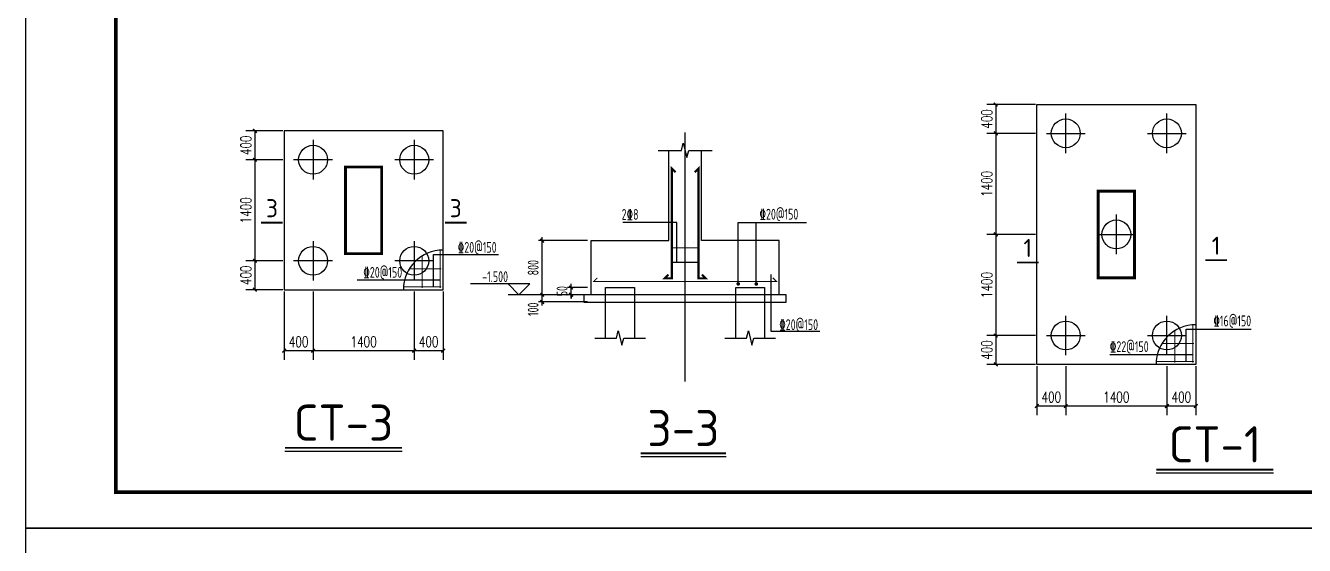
# Model space of a CAD drawing. Extents: x -73672 to 366960, y -527333 to 140666.
# Drawn here: x 177679 to 213079, y -18693 to -4292 of the extents above; entities that cross this region are included whole.
import ezdxf
from ezdxf.enums import TextEntityAlignment as Align

# ---------------------------------------------------------------- set-up
doc = ezdxf.new("R2010")
doc.units = 0
doc.header["$LTSCALE"] = 1000
doc.header["$MEASUREMENT"] = 0
doc.linetypes.add('DASHED', pattern=[19.05, 12.7, -6.35])
for name, color, linetype in [('AXIS', 3, 'Continuous'), ('BASE_DE', 7, 'Continuous'), ('COLUMN', 9, 'Continuous'), ('DIM', 3, 'Continuous'), ('E_WINDOW', 4, 'Continuous'), ('NUM', 3, 'Continuous'), ('PILE_DE', 7, 'Continuous'), ('PILE_DE_DASH', 9, 'DASHED'), ('PUB_TITLE', 4, 'Continuous'), ('REIN', 1, 'Continuous'), ('TEXT', 3, 'Continuous'), ('THICK', 6, 'Continuous'), ('THIN', 7, 'Continuous'), ('建-尺寸', 3, 'Continuous')]:
    doc.layers.add(name, color=color, linetype=linetype)
doc.styles.add('A-DIM_T3', font='SIMPLEX', dxfattribs={"width": 0.705882, "bigfont": 'GBCBIG'})
doc.styles.add('TSSD_Dimension', font='Tssdeng.shx', dxfattribs={"width": 0.7, "bigfont": '1hztxt.shx'})
doc.styles.add('TSSD_Label', font='Tssdeng.shx', dxfattribs={"width": 0.7, "bigfont": 'hztxt.shx'})
doc.styles.add('TSSD_Norm', font='Tssdeng.shx', dxfattribs={"bigfont": 'hztxt.shx'})
doc.styles.add('TSSD_Rein', font='Tssdeng.shx', dxfattribs={"width": 0.7, "bigfont": 'hztxt.shx'})
doc.dimstyles.new('A-DIM-100', dxfattribs={"dimtxt": 297.5, "dimasz": 100, "dimexe": 250, "dimexo": 300, "dimgap": 100, "dimtad": 1, "dimdec": 0, "dimzin": 0, "dimdsep": 46, "dimtxsty": 'A-DIM_T3', "dimblk": 'ARCHTICK', "dimcen": 0.09, "dimclrt": 7, "dimazin": 2, "dimtfac": 1, "dimtdec": 0, "dimtix": 1, "dimtmove": 2, "dimatfit": 3, "dimfxl": 0, "dimtolj": 1, "dimtzin": 0, "dimarcsym": 0})
doc.dimstyles.new('TSSD_50_100', dxfattribs={"dimtxt": 300, "dimasz": 100, "dimexe": 100, "dimexo": 250, "dimgap": 100, "dimtad": 1, "dimdec": 0, "dimlfac": 0.5, "dimzin": 0, "dimdsep": 46, "dimtxsty": 'TSSD_Dimension', "dimblk": 'ARCHTICK', "dimcen": 0, "dimdle": 100, "dimclrt": 7, "dimadec": 0, "dimazin": 0, "dimtfac": 1, "dimtdec": 0, "dimtix": 1, "dimtmove": 2, "dimatfit": 3, "dimldrblk": 'ARCHTICK', "dimfxl": 0, "dimtolj": 1, "dimtzin": 0, "dimarcsym": 0})

# ---------------------------------------------------------------- blocks, each defined once
blk = doc.blocks.new('_ArchTick')
at = {"color": 0, "linetype": 'ByBlock', "const_width": 0.4}
blk.add_lwpolyline([(-0.5, -0.5), (0.5, 0.5)], dxfattribs=at)
blk = doc.blocks.new('*D7787')
at = {"layer": 'Defpoints', "color": 0}
for p in [(192780, -11549), (193480, -11549), (193480, -11749)]:
    blk.add_point(p, dxfattribs=at)
at = {"layer": 'DIM', "color": 0, "lineweight": -2}
for p, q in [((193230, -11549), (192680, -11549)), ((192780, -11849), (192780, -11449)), ((192780, -11549), (192780, -11449)), ((193230, -11749), (192680, -11749)), ((192780, -11749), (192780, -11849))]:
    blk.add_line(p, q, dxfattribs=at)
at = {"layer": 'DIM', "color": 0, "linetype": 'ByBlock', "lineweight": -2, "xscale": 100, "yscale": 100, "zscale": 100}
for p, rotation in [((192780, -11549), 270), ((192780, -11749), 90)]:
    blk.add_blockref('_ArchTick', p, dxfattribs=dict(at, rotation=rotation))
at = {"layer": 'DIM', "color": 7, "insert": (192530, -11649), "char_height": 300, "attachment_point": 5, "rotation": 90, "style": 'TSSD_Dimension'}
blk.add_mtext('\\A1;50', dxfattribs=at)
blk = doc.blocks.new('*D7788')
at = {"layer": 'Defpoints', "color": 0}
for p in [(191980, -10249), (193480, -10249), (193480, -11749)]:
    blk.add_point(p, dxfattribs=at)
at = {"layer": 'DIM', "color": 0, "lineweight": -2}
for p, q in [((193230, -10249), (191880, -10249)), ((191980, -11849), (191980, -10149)), ((193230, -11749), (191880, -11749))]:
    blk.add_line(p, q, dxfattribs=at)
at = {"layer": 'DIM', "color": 0, "linetype": 'ByBlock', "lineweight": -2, "xscale": 100, "yscale": 100, "zscale": 100}
for p, rotation in [((191980, -10249), 90), ((191980, -11749), 270)]:
    blk.add_blockref('_ArchTick', p, dxfattribs=dict(at, rotation=rotation))
at = {"layer": 'DIM', "color": 7, "insert": (191730, -10999), "char_height": 300, "attachment_point": 5, "rotation": 90, "style": 'TSSD_Dimension'}
blk.add_mtext('\\A1;800', dxfattribs=at)
blk = doc.blocks.new('*D7789')
at = {"layer": 'Defpoints', "color": 0}
for p in [(191980, -11749), (193480, -11749), (193480, -11949)]:
    blk.add_point(p, dxfattribs=at)
at = {"layer": 'DIM', "color": 0, "lineweight": -2}
for p, q in [((191980, -12049), (191980, -11649)), ((193230, -11749), (191880, -11749)), ((193230, -11949), (191880, -11949))]:
    blk.add_line(p, q, dxfattribs=at)
at = {"layer": 'DIM', "color": 0, "linetype": 'ByBlock', "lineweight": -2, "xscale": 100, "yscale": 100, "zscale": 100}
for p, rotation in [((191980, -11749), 90), ((191980, -11949), 270)]:
    blk.add_blockref('_ArchTick', p, dxfattribs=dict(at, rotation=rotation))
at = {"layer": 'DIM', "color": 7, "insert": (191730, -12151), "char_height": 300, "attachment_point": 5, "rotation": 90, "style": 'TSSD_Dimension'}
blk.add_mtext('\\A1;100', dxfattribs=at)
blk = doc.blocks.new('_reinbk')
blk.add_line((0, 0), (0, 0))
blk = doc.blocks.new('*D8872')
at = {"layer": 'Defpoints', "color": 0}
for p in [(188437, -11358), (189237, -11358), (188437, -13299)]:
    blk.add_point(p, dxfattribs=at)
at = {"layer": '建-尺寸', "color": 0, "lineweight": -2}
for p, q in [((188437, -11658), (188437, -13549)), ((189237, -11658), (189237, -13549)), ((189237, -13299), (188437, -13299))]:
    blk.add_line(p, q, dxfattribs=at)
at = {"layer": '建-尺寸', "color": 0, "linetype": 'ByBlock', "lineweight": -2, "xscale": 100, "yscale": 100, "zscale": 100, "rotation": 180}
blk.add_blockref('_ArchTick', (188437, -13299), dxfattribs=at)
at = {"layer": '建-尺寸', "color": 0, "linetype": 'ByBlock', "lineweight": -2, "xscale": 100, "yscale": 100, "zscale": 100}
blk.add_blockref('_ArchTick', (189237, -13299), dxfattribs=at)
at = {"layer": '建-尺寸', "color": 7, "insert": (188837, -13051), "char_height": 297.5, "attachment_point": 5, "style": 'A-DIM_T3'}
blk.add_mtext('\\A1;400', dxfattribs=at)
blk = doc.blocks.new('*D8873')
at = {"layer": 'Defpoints', "color": 0}
for p in [(185637, -11358), (188437, -11358), (185637, -13299)]:
    blk.add_point(p, dxfattribs=at)
at = {"layer": '建-尺寸', "color": 0, "lineweight": -2}
for p, q in [((185637, -11658), (185637, -13549)), ((188437, -11658), (188437, -13549)), ((188437, -13299), (185637, -13299))]:
    blk.add_line(p, q, dxfattribs=at)
at = {"layer": '建-尺寸', "color": 0, "linetype": 'ByBlock', "lineweight": -2, "xscale": 100, "yscale": 100, "zscale": 100, "rotation": 180}
blk.add_blockref('_ArchTick', (185637, -13299), dxfattribs=at)
at = {"layer": '建-尺寸', "color": 0, "linetype": 'ByBlock', "lineweight": -2, "xscale": 100, "yscale": 100, "zscale": 100}
blk.add_blockref('_ArchTick', (188437, -13299), dxfattribs=at)
at = {"layer": '建-尺寸', "color": 7, "insert": (187037, -13051), "char_height": 297.5, "attachment_point": 5, "style": 'A-DIM_T3'}
blk.add_mtext('\\A1;1400', dxfattribs=at)
blk = doc.blocks.new('*D8874')
at = {"layer": 'Defpoints', "color": 0}
for p in [(184837, -11358), (185637, -11358), (184837, -13299)]:
    blk.add_point(p, dxfattribs=at)
at = {"layer": '建-尺寸', "color": 0, "lineweight": -2}
for p, q in [((184837, -11658), (184837, -13549)), ((185637, -11658), (185637, -13549)), ((185637, -13299), (184837, -13299))]:
    blk.add_line(p, q, dxfattribs=at)
at = {"layer": '建-尺寸', "color": 0, "linetype": 'ByBlock', "lineweight": -2, "xscale": 100, "yscale": 100, "zscale": 100, "rotation": 180}
blk.add_blockref('_ArchTick', (184837, -13299), dxfattribs=at)
at = {"layer": '建-尺寸', "color": 0, "linetype": 'ByBlock', "lineweight": -2, "xscale": 100, "yscale": 100, "zscale": 100}
blk.add_blockref('_ArchTick', (185637, -13299), dxfattribs=at)
at = {"layer": '建-尺寸', "color": 7, "insert": (185237, -13051), "char_height": 297.5, "attachment_point": 5, "style": 'A-DIM_T3'}
blk.add_mtext('\\A1;400', dxfattribs=at)
blk = doc.blocks.new('*D8875')
at = {"layer": 'Defpoints', "color": 0}
for p in [(185099, -7209), (184026, -8009), (185099, -8009)]:
    blk.add_point(p, dxfattribs=at)
at = {"layer": '建-尺寸', "color": 0, "lineweight": -2}
for p, q in [((184799, -7209), (183776, -7209)), ((184026, -7209), (184026, -8009)), ((184799, -8009), (183776, -8009))]:
    blk.add_line(p, q, dxfattribs=at)
at = {"layer": '建-尺寸', "color": 0, "linetype": 'ByBlock', "lineweight": -2, "xscale": 100, "yscale": 100, "zscale": 100}
for p, rotation in [((184026, -7209), 90), ((184026, -8009), 270)]:
    blk.add_blockref('_ArchTick', p, dxfattribs=dict(at, rotation=rotation))
at = {"layer": '建-尺寸', "color": 7, "insert": (183778, -7609), "char_height": 297.5, "attachment_point": 5, "rotation": 90, "style": 'A-DIM_T3'}
blk.add_mtext('\\A1;400', dxfattribs=at)
blk = doc.blocks.new('*D8876')
at = {"layer": 'Defpoints', "color": 0}
for p in [(185099, -8009), (184026, -10809), (185099, -10809)]:
    blk.add_point(p, dxfattribs=at)
at = {"layer": '建-尺寸', "color": 0, "lineweight": -2}
for p, q in [((184799, -8009), (183776, -8009)), ((184026, -8009), (184026, -10809)), ((184799, -10809), (183776, -10809))]:
    blk.add_line(p, q, dxfattribs=at)
at = {"layer": '建-尺寸', "color": 0, "linetype": 'ByBlock', "lineweight": -2, "xscale": 100, "yscale": 100, "zscale": 100}
for p, rotation in [((184026, -8009), 90), ((184026, -10809), 270)]:
    blk.add_blockref('_ArchTick', p, dxfattribs=dict(at, rotation=rotation))
at = {"layer": '建-尺寸', "color": 7, "insert": (183778, -9409), "char_height": 297.5, "attachment_point": 5, "rotation": 90, "style": 'A-DIM_T3'}
blk.add_mtext('\\A1;1400', dxfattribs=at)
blk = doc.blocks.new('*D8877')
at = {"layer": 'Defpoints', "color": 0}
for p in [(185099, -10809), (184026, -11609), (185099, -11609)]:
    blk.add_point(p, dxfattribs=at)
at = {"layer": '建-尺寸', "color": 0, "lineweight": -2}
for p, q in [((184799, -10809), (183776, -10809)), ((184026, -10809), (184026, -11609)), ((184799, -11609), (183776, -11609))]:
    blk.add_line(p, q, dxfattribs=at)
at = {"layer": '建-尺寸', "color": 0, "linetype": 'ByBlock', "lineweight": -2, "xscale": 100, "yscale": 100, "zscale": 100}
for p, rotation in [((184026, -10809), 90), ((184026, -11609), 270)]:
    blk.add_blockref('_ArchTick', p, dxfattribs=dict(at, rotation=rotation))
at = {"layer": '建-尺寸', "color": 7, "insert": (183778, -11209), "char_height": 297.5, "attachment_point": 5, "rotation": 90, "style": 'A-DIM_T3'}
blk.add_mtext('\\A1;400', dxfattribs=at)
blk = doc.blocks.new('*D8882')
at = {"layer": 'Defpoints', "color": 0}
for p in [(209273, -13426), (210073, -13426), (209273, -14832)]:
    blk.add_point(p, dxfattribs=at)
at = {"layer": '建-尺寸', "color": 0, "lineweight": -2}
for p, q in [((209273, -13726), (209273, -15082)), ((210073, -13726), (210073, -15082)), ((210073, -14832), (209273, -14832))]:
    blk.add_line(p, q, dxfattribs=at)
at = {"layer": '建-尺寸', "color": 0, "linetype": 'ByBlock', "lineweight": -2, "xscale": 100, "yscale": 100, "zscale": 100, "rotation": 180}
blk.add_blockref('_ArchTick', (209273, -14832), dxfattribs=at)
at = {"layer": '建-尺寸', "color": 0, "linetype": 'ByBlock', "lineweight": -2, "xscale": 100, "yscale": 100, "zscale": 100}
blk.add_blockref('_ArchTick', (210073, -14832), dxfattribs=at)
at = {"layer": '建-尺寸', "color": 7, "insert": (209673, -14583), "char_height": 297.5, "attachment_point": 5, "style": 'A-DIM_T3'}
blk.add_mtext('\\A1;400', dxfattribs=at)
blk = doc.blocks.new('*D8883')
at = {"layer": 'Defpoints', "color": 0}
for p in [(206473, -13426), (209273, -13426), (206473, -14832)]:
    blk.add_point(p, dxfattribs=at)
at = {"layer": '建-尺寸', "color": 0, "lineweight": -2}
for p, q in [((206473, -13726), (206473, -15082)), ((209273, -13726), (209273, -15082)), ((209273, -14832), (206473, -14832))]:
    blk.add_line(p, q, dxfattribs=at)
at = {"layer": '建-尺寸', "color": 0, "linetype": 'ByBlock', "lineweight": -2, "xscale": 100, "yscale": 100, "zscale": 100, "rotation": 180}
blk.add_blockref('_ArchTick', (206473, -14832), dxfattribs=at)
at = {"layer": '建-尺寸', "color": 0, "linetype": 'ByBlock', "lineweight": -2, "xscale": 100, "yscale": 100, "zscale": 100}
blk.add_blockref('_ArchTick', (209273, -14832), dxfattribs=at)
at = {"layer": '建-尺寸', "color": 7, "insert": (207873, -14583), "char_height": 297.5, "attachment_point": 5, "style": 'A-DIM_T3'}
blk.add_mtext('\\A1;1400', dxfattribs=at)
blk = doc.blocks.new('*D8884')
at = {"layer": 'Defpoints', "color": 0}
for p in [(205673, -13426), (206473, -13426), (205673, -14832)]:
    blk.add_point(p, dxfattribs=at)
at = {"layer": '建-尺寸', "color": 0, "lineweight": -2}
for p, q in [((205673, -13726), (205673, -15082)), ((206473, -13726), (206473, -15082)), ((206473, -14832), (205673, -14832))]:
    blk.add_line(p, q, dxfattribs=at)
at = {"layer": '建-尺寸', "color": 0, "linetype": 'ByBlock', "lineweight": -2, "xscale": 100, "yscale": 100, "zscale": 100, "rotation": 180}
blk.add_blockref('_ArchTick', (205673, -14832), dxfattribs=at)
at = {"layer": '建-尺寸', "color": 0, "linetype": 'ByBlock', "lineweight": -2, "xscale": 100, "yscale": 100, "zscale": 100}
blk.add_blockref('_ArchTick', (206473, -14832), dxfattribs=at)
at = {"layer": '建-尺寸', "color": 7, "insert": (206073, -14583), "char_height": 297.5, "attachment_point": 5, "style": 'A-DIM_T3'}
blk.add_mtext('\\A1;400', dxfattribs=at)
blk = doc.blocks.new('*D8885')
at = {"layer": 'Defpoints', "color": 0}
for p in [(205935, -6478), (204535, -7278), (205935, -7278)]:
    blk.add_point(p, dxfattribs=at)
at = {"layer": '建-尺寸', "color": 0, "lineweight": -2}
for p, q in [((205635, -6478), (204285, -6478)), ((204535, -6478), (204535, -7278)), ((205635, -7278), (204285, -7278))]:
    blk.add_line(p, q, dxfattribs=at)
at = {"layer": '建-尺寸', "color": 0, "linetype": 'ByBlock', "lineweight": -2, "xscale": 100, "yscale": 100, "zscale": 100}
for p, rotation in [((204535, -6478), 90), ((204535, -7278), 270)]:
    blk.add_blockref('_ArchTick', p, dxfattribs=dict(at, rotation=rotation))
at = {"layer": '建-尺寸', "color": 7, "insert": (204287, -6878), "char_height": 297.5, "attachment_point": 5, "rotation": 90, "style": 'A-DIM_T3'}
blk.add_mtext('\\A1;400', dxfattribs=at)
blk = doc.blocks.new('*D8886')
at = {"layer": 'Defpoints', "color": 0}
for p in [(205935, -7278), (204535, -10078), (205935, -10078)]:
    blk.add_point(p, dxfattribs=at)
at = {"layer": '建-尺寸', "color": 0, "lineweight": -2}
for p, q in [((205635, -7278), (204285, -7278)), ((204535, -7278), (204535, -10078)), ((205635, -10078), (204285, -10078))]:
    blk.add_line(p, q, dxfattribs=at)
at = {"layer": '建-尺寸', "color": 0, "linetype": 'ByBlock', "lineweight": -2, "xscale": 100, "yscale": 100, "zscale": 100}
for p, rotation in [((204535, -7278), 90), ((204535, -10078), 270)]:
    blk.add_blockref('_ArchTick', p, dxfattribs=dict(at, rotation=rotation))
at = {"layer": '建-尺寸', "color": 7, "insert": (204287, -8678), "char_height": 297.5, "attachment_point": 5, "rotation": 90, "style": 'A-DIM_T3'}
blk.add_mtext('\\A1;1400', dxfattribs=at)
blk = doc.blocks.new('*D8887')
at = {"layer": 'Defpoints', "color": 0}
for p in [(205935, -10078), (204535, -12878), (205935, -12878)]:
    blk.add_point(p, dxfattribs=at)
at = {"layer": '建-尺寸', "color": 0, "lineweight": -2}
for p, q in [((205635, -10078), (204285, -10078)), ((204535, -10078), (204535, -12878)), ((205635, -12878), (204285, -12878))]:
    blk.add_line(p, q, dxfattribs=at)
at = {"layer": '建-尺寸', "color": 0, "linetype": 'ByBlock', "lineweight": -2, "xscale": 100, "yscale": 100, "zscale": 100}
for p, rotation in [((204535, -10078), 90), ((204535, -12878), 270)]:
    blk.add_blockref('_ArchTick', p, dxfattribs=dict(at, rotation=rotation))
at = {"layer": '建-尺寸', "color": 7, "insert": (204287, -11478), "char_height": 297.5, "attachment_point": 5, "rotation": 90, "style": 'A-DIM_T3'}
blk.add_mtext('\\A1;1400', dxfattribs=at)
blk = doc.blocks.new('*D8888')
at = {"layer": 'Defpoints', "color": 0}
for p in [(205935, -12878), (204535, -13678), (205935, -13678)]:
    blk.add_point(p, dxfattribs=at)
at = {"layer": '建-尺寸', "color": 0, "lineweight": -2}
for p, q in [((205635, -12878), (204285, -12878)), ((204535, -12878), (204535, -13678)), ((205635, -13678), (204285, -13678))]:
    blk.add_line(p, q, dxfattribs=at)
at = {"layer": '建-尺寸', "color": 0, "linetype": 'ByBlock', "lineweight": -2, "xscale": 100, "yscale": 100, "zscale": 100}
for p, rotation in [((204535, -12878), 90), ((204535, -13678), 270)]:
    blk.add_blockref('_ArchTick', p, dxfattribs=dict(at, rotation=rotation))
at = {"layer": '建-尺寸', "color": 7, "insert": (204287, -13278), "char_height": 297.5, "attachment_point": 5, "rotation": 90, "style": 'A-DIM_T3'}
blk.add_mtext('\\A1;400', dxfattribs=at)

msp = doc.modelspace()

# ---------------------------------------------------------------- linework, layer by layer
for points in [[(210072.57, -13677.84), (205672.57, -13677.84), (205672.57, -6477.84), (210072.57, -6477.84)], [(189236.96, -7209.17), (184836.96, -7209.17), (184836.96, -11609.17), (189236.96, -11609.17)]]:
    msp.add_lwpolyline(points, close=True)
at = {"const_width": 80}
for points in [[(187536.96, -10609.17), (186536.96, -10609.17), (186536.96, -8209.17), (187536.96, -8209.17), (187536.96, -10609.17)], [(207372.57, -8877.84), (208372.57, -8877.84), (208372.57, -11277.84), (207372.57, -11277.84), (207372.57, -8877.84)]]:
    msp.add_lwpolyline(points, dxfattribs=at)
at = {"layer": 'AXIS'}
for p, q in [((206472.57, -7826.48), (206472.57, -6729.2)), ((209272.57, -7826.48), (209272.57, -6729.2)), ((195935.85, -14149.49), (195935.85, -7249.49)), ((205934.94, -7277.84), (207010.21, -7277.84)), ((208734.94, -7277.84), (209810.21, -7277.84)), ((185636.96, -7460.54), (185636.96, -8557.81)), ((188436.96, -7460.54), (188436.96, -8557.81)), ((186174.6, -8009.17), (185099.33, -8009.17)), ((188974.6, -8009.17), (187899.33, -8009.17)), ((207872.57, -10626.48), (207872.57, -9529.2)), ((185636.96, -10260.54), (185636.96, -11357.81)), ((188436.96, -10260.54), (188436.96, -11357.81)), ((207334.94, -10077.84), (208410.21, -10077.84)), ((186174.6, -10809.17), (185099.33, -10809.17)), ((188974.6, -10809.17), (187899.33, -10809.17)), ((206472.57, -13426.48), (206472.57, -12329.2)), ((209272.57, -13426.48), (209272.57, -12329.2)), ((205934.94, -12877.84), (207010.21, -12877.84)), ((208734.94, -12877.84), (209810.21, -12877.84))]:
    msp.add_line(p, q, dxfattribs=at)
at = {"layer": 'BASE_DE'}
for points in [[(193335.85, -11749.49), (193335.85, -10249.49), (195485.85, -10249.49), (195485.85, -7749.49)], [(198535.85, -11749.49), (198535.85, -10249.49), (196385.85, -10249.49), (196385.85, -7749.49)], [(193135.85, -11949.49), (198735.85, -11949.49), (198735.85, -11749.49), (193135.85, -11749.49), (193135.85, -11949.49)]]:
    msp.add_lwpolyline(points, dxfattribs=at)
for centre in [(189236.96, -11609.17), (210072.57, -13677.84)]:
    msp.add_arc(centre, 1100, 90, 180, dxfattribs=at)
at = {"layer": 'COLUMN'}
for points in [[(186536.96, -10609.17), (187536.96, -10609.17), (187536.96, -8209.17), (186536.96, -8209.17)], [(208372.57, -8877.84), (207372.57, -8877.84), (207372.57, -11277.84), (208372.57, -11277.84)]]:
    msp.add_lwpolyline(points, close=True, dxfattribs=at)
at = {"layer": 'E_WINDOW'}
for centre in [(206472.57, -7277.84), (209272.57, -7277.84), (185636.96, -8009.17), (188436.96, -8009.17), (207872.57, -10077.84), (185636.96, -10809.17), (188436.96, -10809.17), (206472.57, -12877.84), (209272.57, -12877.84)]:
    msp.add_circle(centre, 400, dxfattribs=at)
at = {"layer": 'NUM', "const_width": 50}
for points in [[(188101.58, -15991.51), (184855.43, -15991.51)], [(197069.16, -16140.48), (194707.62, -16140.48)], [(212223.1, -16592.32), (208976.94, -16592.32)]]:
    msp.add_lwpolyline(points, dxfattribs=at)
at = {"layer": 'NUM'}
for points in [[(188101.58, -16091.51), (184855.43, -16091.51)], [(197069.16, -16240.48), (194707.62, -16240.48)], [(212223.1, -16692.32), (208976.94, -16692.32)]]:
    msp.add_lwpolyline(points, dxfattribs=at)
at = {"layer": 'PILE_DE'}
for p, q in [((193735.85, -12949.49), (193735.85, -11949.49)), ((194535.85, -11949.49), (194535.85, -12949.49)), ((197335.85, -12949.49), (197335.85, -11949.49)), ((198135.85, -11949.49), (198135.85, -12949.49))]:
    msp.add_line(p, q, dxfattribs=at)
at = {"layer": 'PILE_DE_DASH'}
for p, q in [((193735.85, -11549.49), (194535.85, -11549.49)), ((193735.85, -11949.49), (193735.85, -11549.49)), ((194535.85, -11549.49), (194535.85, -11949.49)), ((197335.85, -11549.49), (198135.85, -11549.49)), ((197335.85, -11949.49), (197335.85, -11549.49)), ((198135.85, -11549.49), (198135.85, -11949.49))]:
    msp.add_line(p, q, dxfattribs=at)
at = {"layer": 'PUB_TITLE'}
for points in [[(177678.75, -18217.87), (326378.75, -18217.87), (326378.75, 65882.13), (177678.75, 65882.13)], [(177678.75, -102317.87), (326378.75, -102317.87), (326378.75, -18217.87), (177678.75, -18217.87)]]:
    msp.add_lwpolyline(points, close=True, dxfattribs=at)
at = {"layer": 'PUB_TITLE', "const_width": 100}
msp.add_lwpolyline([(180178.75, -17217.87), (325378.75, -17217.87), (325378.75, 64882.13), (180178.75, 64882.13)], close=True, dxfattribs=at)
at = {"layer": 'REIN'}
for points, const_width in [([(195471.92, -11188.42), (195365.85, -11294.49), (195565.85, -11294.49), (195565.85, -8249.49), (195671.92, -8355.56)], 60), ([(196399.79, -11188.42), (196505.85, -11294.49), (196305.85, -11294.49), (196305.85, -8249.49), (196199.79, -8355.56)], 60), ([(189156.96, -11559.17), (189156.96, -10512.09)], 30), ([(195565.85, -10449.49), (196305.85, -10449.49)], 30), ([(188656.96, -11559.17), (188656.96, -10674.51)], 30), ([(195565.85, -10849.49), (196305.85, -10849.49)], 30), ([(189186.96, -11029.17), (188302.3, -11029.17)], 30), ([(193506.92, -11278.42), (193400.85, -11384.49), (198470.85, -11384.49), (198364.79, -11278.42)], 30), ([(189186.96, -11529.17), (188139.88, -11529.17)], 30), ([(209492.57, -13627.84), (209492.57, -12743.17)], 30), ([(209992.57, -13627.84), (209992.57, -12580.75)], 30), ([(210022.57, -13097.84), (209137.91, -13097.84)], 30), ([(210022.57, -13597.84), (208975.49, -13597.84)], 30)]:
    msp.add_lwpolyline(points, dxfattribs=dict(at, const_width=const_width))
at = {"layer": 'REIN', "const_width": 50}
for points in [[(197380.85, -11449.49, 1), (197430.85, -11449.49, 1)], [(197880.85, -11449.49, 1), (197930.85, -11449.49, 1)]]:
    msp.add_lwpolyline(points, format="xyb", close=True, dxfattribs=at)
at = {"layer": 'TEXT'}
for p, q in [((197405.85, -9749.49), (199295.85, -9749.49)), ((197405.85, -11449.49), (197405.85, -9749.49)), ((197905.85, -11449.49), (197905.85, -9749.49)), ((198305.85, -11188.49), (198305.85, -12753.49)), ((198305.85, -12753.49), (199663.35, -12753.49))]:
    msp.add_line(p, q, dxfattribs=at)
for points in [[(195710.85, -10849.49), (195710.85, -10314.49), (195710.85, -9749.49), (194210.85, -9749.49)], [(188969.36, -11529.17), (188969.36, -11029.17), (188969.36, -10629.17), (190769.36, -10629.17)], [(189156.96, -11341.57), (188656.96, -11341.57), (186856.96, -11341.57)], [(209804.97, -13597.84), (209804.97, -13097.84), (209804.97, -12697.84), (211604.97, -12697.84)], [(209992.57, -13410.23), (209492.57, -13410.23), (207692.57, -13410.23)]]:
    msp.add_lwpolyline(points, dxfattribs=at)
at = {"layer": 'THICK', "const_width": 50}
for points in [[(184798.49, -9751.39), (184198.49, -9751.39)], [(189884.75, -9751.39), (189284.75, -9751.39)], [(205721.21, -10852.73), (205121.21, -10852.73)], [(210934.43, -10791.12), (210334.43, -10791.12)]]:
    msp.add_lwpolyline(points, dxfattribs=at)
at = {"layer": 'THIN'}
for p, q in [((191634.35, -11449.49), (189995.89, -11449.49)), ((191334.35, -11749.49), (191034.35, -11449.49)), ((191334.35, -11749.49), (191634.35, -11449.49)), ((192134.35, -11749.49), (191034.35, -11749.49))]:
    msp.add_line(p, q, dxfattribs=at)
for points in [[(195185.85, -7749.49), (195835.85, -7749.49), (195885.85, -7549.49), (195985.85, -7949.49), (196035.85, -7749.49), (196685.85, -7749.49)], [(193435.85, -12949.49), (194035.85, -12949.49), (194085.85, -12749.49), (194185.85, -13149.49), (194235.85, -12949.49), (194835.85, -12949.49)], [(197035.85, -12949.49), (197635.85, -12949.49), (197685.85, -12749.49), (197785.85, -13149.49), (197835.85, -12949.49), (198435.85, -12949.49)]]:
    msp.add_lwpolyline(points, dxfattribs=at)

# ---------------------------------------------------------------- block references
at = {"layer": 'TEXT', "xscale": 100, "yscale": 100, "zscale": 100}
for p, rotation in [((196160.85, -10314.49), 270), ((196160.85, -10849.49), 270), ((198155.85, -11384.49), 90)]:
    msp.add_blockref('_reinbk', p, dxfattribs=dict(at, rotation=rotation))

# ---------------------------------------------------------------- texts
at = {"layer": 'NUM', "style": 'TSSD_Norm'}
for s, p in [('CT-3', (186478.5, -15791.51)), ('3-3', (195888.39, -15940.48)), ('CT-1', (210600.02, -16392.32))]:
    msp.add_text(s, height=1000, dxfattribs=at).set_placement(p, align=Align.CENTER)
at = {"layer": 'TEXT', "style": 'TSSD_Rein', "width": 0.7}
for s, p in [('2%%1328', (194647.01, -9674.49)), ('%%13220@150', (199069.47, -9666.99)), ('%%13220@150', (190717.9, -10585.98)), ('%%13220@150', (188103.41, -11278.98)), ('%%13220@150', (199616.62, -12727.97)), ('%%13216@150', (211604.97, -12622.84))]:
    msp.add_text(s, height=300, dxfattribs=at).set_placement(p, align=Align.RIGHT)
msp.add_text('%%13222@150', height=300, dxfattribs=at).set_placement((207692.57, -13335.23))
at = {"layer": 'THICK', "style": 'TSSD_Norm'}
for s, p in [('3', (184498.49, -9351.39)), ('3', (189584.75, -9351.39)), ('1', (205421.21, -10452.73)), ('1', (210634.43, -10391.12))]:
    msp.add_text(s, height=500, dxfattribs=at).set_placement(p, align=Align.MIDDLE_CENTER)
at = {"layer": 'THIN', "style": 'TSSD_Label', "width": 0.7}
msp.add_text('-1.500', height=300, dxfattribs=at).set_placement((191034.35, -11399.49), align=Align.RIGHT)

# ---------------------------------------------------------------- dimensions: what is measured, and where the dimension line sits
at = {"layer": 'DIM'}
for base, p2, text, picture, middle in [((191980.35, -10249.49), (193480.35, -10249.49), '800', '*D7788', (191730.35, -10999.49)), ((192780.35, -11549.49), (193480.35, -11549.49), '50', '*D7787', (192530.35, -11649.49))]:
    dim = msp.add_linear_dim(base=base, p1=(193480.35, -11749.49), p2=p2, angle=90, text=text, dimstyle='TSSD_50_100', dxfattribs=at)
    dim.commit()
    dim.dimension.update_dxf_attribs({"geometry": picture, "text_midpoint": middle})
dim = msp.add_linear_dim(base=(191980.35, -11749.49), p1=(193480.35, -11949.49), p2=(193480.35, -11749.49), angle=90, dimstyle='TSSD_50_100', dxfattribs=at)
dim.commit()
dim.dimension.update_dxf_attribs({"geometry": '*D7789', "text_midpoint": (191730.35, -12151.41), "dimtype": 160})
at = {"layer": '建-尺寸'}
for p1, p2, distance, text, picture, middle in [((205934.94, -6477.84), (205934.94, -7277.84), -1399.67, '400', '*D8885', (204286.51, -6877.84)), ((185099.33, -7209.17), (185099.33, -8009.17), -1072.87, '400', '*D8875', (183777.71, -7609.17)), ((205934.94, -7277.84), (205934.94, -10077.84), -1399.67, '1400', '*D8886', (204286.51, -8677.84)), ((185099.33, -8009.17), (185099.33, -10809.17), -1072.87, '1400', '*D8876', (183777.71, -9409.17)), ((205934.94, -10077.84), (205934.94, -12877.84), -1399.67, '1400', '*D8887', (204286.51, -11477.84)), ((185099.33, -10809.17), (185099.33, -11609.17), -1072.87, '400', '*D8877', (183777.71, -11209.17)), ((185636.96, -11357.81), (184836.96, -11357.81), 1941.66, '400', '*D8874', (185236.96, -13050.72)), ((188436.96, -11357.81), (185636.96, -11357.81), 1941.66, '1400', '*D8873', (187036.96, -13050.72)), ((189236.96, -11357.81), (188436.96, -11357.81), 1941.66, '400', '*D8872', (188836.96, -13050.72)), ((205934.94, -12877.84), (205934.94, -13677.84), -1399.67, '400', '*D8888', (204286.51, -13277.84)), ((206472.57, -13426.48), (205672.57, -13426.48), 1405.23, '400', '*D8884', (206072.57, -14582.95)), ((209272.57, -13426.48), (206472.57, -13426.48), 1405.23, '1400', '*D8883', (207872.57, -14582.95)), ((210072.57, -13426.48), (209272.57, -13426.48), 1405.23, '400', '*D8882', (209672.57, -14582.95))]:
    dim = msp.add_aligned_dim(p1=p1, p2=p2, distance=distance, text=text, dimstyle='A-DIM-100', dxfattribs=at)
    dim.commit()
    dim.dimension.update_dxf_attribs({"geometry": picture, "text_midpoint": middle})

doc.saveas('drawing.dxf')
